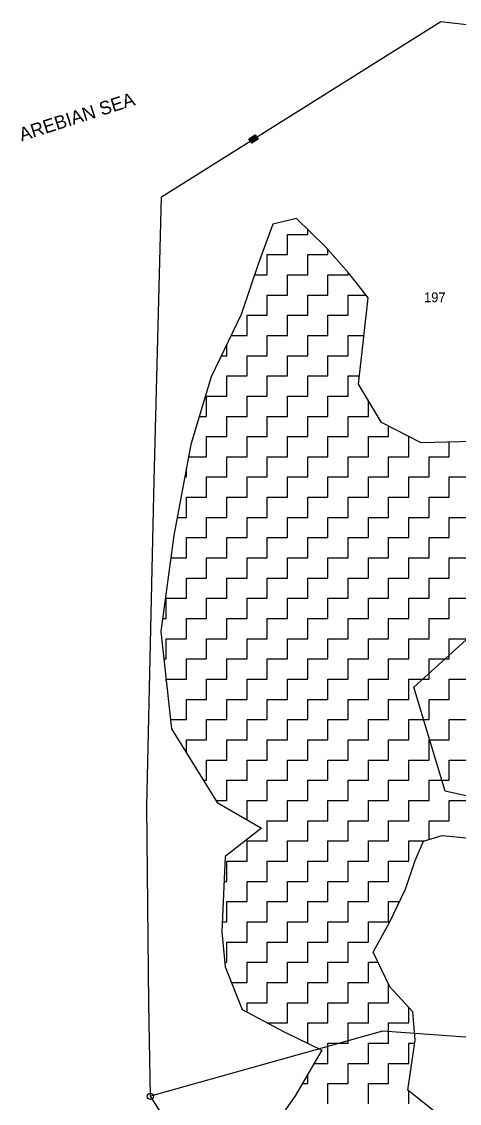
# Model space of a CAD drawing. Header units: metres. Extents: x 317022 to 318987, y 1871527 to 1873424.
# Drawn here: x 317057.2 to 317227.5, y 1872386.5 to 1872807.2 of the extents above; entities that cross this region are included whole.
import ezdxf

# ---------------------------------------------------------------- set-up
doc = ezdxf.new("R2010")
doc.units = ezdxf.units.M
for name, color, linetype in [('POLY_HATCH', 12, 'Continuous'), ('POLY_PARCEL', 6, 'Continuous'), ('TEXT_MAPOUT', 7, 'Continuous'), ('TEXT_PARCEL', 7, 'Continuous'), ('V_BOUND_LINE', 7, 'Continuous')]:
    doc.layers.add(name, color=color, linetype=linetype)
doc.styles.add('TEXT_MAP', font='')
doc.styles.get('TEXT_MAP').set_extended_font_data('Kruti Dev 050')

msp = doc.modelspace()

# ---------------------------------------------------------------- hatches: boundary and pattern name
msp.add_hatch(color=256).paths.add_polyline_path([(317145.61, 1872761.63), (317146.68, 1872759.92), (317149.15, 1872761.47), (317148.08, 1872763.18)])

# ---------------------------------------------------------------- linework, layer by layer
msp.add_lwpolyline([(317149.15, 1872761.47), (317146.68, 1872759.92), (317145.61, 1872761.63), (317148.08, 1872763.18)], close=True)
msp.add_circle((317107.27, 1872389.24), 1.25)
at = {"layer": 'POLY_HATCH'}
for p, q in [((317154.96, 1872728.4), (317149.35, 1872713.26)), ((317164.15, 1872730.67), (317154.96, 1872728.4)), ((317175.25, 1872719.82), (317164.15, 1872730.67)), ((317184.44, 1872709.44), (317175.25, 1872719.82)), ((317149.35, 1872713.26), (317142.55, 1872693.34)), ((317191.96, 1872699.78), (317184.44, 1872709.44)), ((317188.26, 1872666.27), (317191.96, 1872699.78)), ((317142.55, 1872693.34), (317130.98, 1872669.13)), ((317130.98, 1872669.13), (317122.98, 1872642.78)), ((317197.21, 1872651.36), (317188.26, 1872666.27)), ((317212.6, 1872643.37), (317197.21, 1872651.36)), ((317232.77, 1872643.97), (317212.6, 1872643.37)), ((317122.98, 1872642.78), (317116.42, 1872607.36)), ((317116.42, 1872607.36), (317111.29, 1872570.03)), ((317111.29, 1872570.03), (317115.46, 1872532.22)), ((317115.46, 1872532.22), (317133.24, 1872503.48)), ((317133.24, 1872503.48), (317150.55, 1872493.58)), ((317150.55, 1872493.58), (317136.35, 1872482.49)), ((317210.22, 1872480.94), (317213.44, 1872488.45)), ((317213.44, 1872488.45), (317220.72, 1872490.72)), ((317220.72, 1872490.72), (317231.58, 1872489.65)), ((317136.35, 1872482.49), (317135.03, 1872453.27)), ((317206.52, 1872469.85), (317210.22, 1872480.94)), ((317200.43, 1872457.09), (317206.52, 1872469.85)), ((317193.87, 1872445.28), (317200.43, 1872457.09)), ((317135.03, 1872453.27), (317136.35, 1872439.56)), ((317200.43, 1872431.81), (317193.87, 1872445.28)), ((317136.35, 1872439.56), (317142.91, 1872422.98)), ((317209.38, 1872422.15), (317200.43, 1872431.81)), ((317142.91, 1872422.98), (317159.26, 1872414.28)), ((317210.22, 1872411.06), (317209.38, 1872422.15)), ((317159.26, 1872414.28), (317173.94, 1872407.24)), ((317207.47, 1872391.62), (317210.22, 1872411.06)), ((317173.94, 1872407.24), (317163.56, 1872389.47)), ((317222.15, 1872379.81), (317207.47, 1872391.62)), ((317163.56, 1872389.47), (317151.98, 1872372.89))]:
    msp.add_line(p, q, dxfattribs=at)
at = {"layer": 'POLY_HATCH', "linetype": 'Continuous'}
for p, q in [((317160.6, 1872724.49), (317168.47, 1872724.49)), ((317160.6, 1872716.63), (317160.6, 1872724.49)), ((317168.47, 1872724.49), (317168.47, 1872726.45)), ((317152.74, 1872716.63), (317160.6, 1872716.63)), ((317152.74, 1872708.77), (317152.74, 1872716.63)), ((317168.47, 1872716.63), (317176.33, 1872716.63)), ((317168.47, 1872708.77), (317168.47, 1872716.63)), ((317176.33, 1872716.63), (317176.33, 1872718.6)), ((317147.82, 1872708.77), (317152.74, 1872708.77)), ((317160.6, 1872708.77), (317168.47, 1872708.77)), ((317160.6, 1872700.9), (317160.6, 1872708.77)), ((317176.33, 1872708.77), (317184.2, 1872708.77)), ((317176.33, 1872700.9), (317176.33, 1872708.77)), ((317184.2, 1872708.77), (317184.2, 1872709.72)), ((317152.74, 1872700.9), (317160.6, 1872700.9)), ((317152.74, 1872693.04), (317152.74, 1872700.9)), ((317168.47, 1872700.9), (317176.33, 1872700.9)), ((317168.47, 1872693.04), (317168.47, 1872700.9)), ((317184.2, 1872700.9), (317191.09, 1872700.9)), ((317184.2, 1872693.04), (317184.2, 1872700.9)), ((317144.87, 1872693.04), (317152.74, 1872693.04)), ((317144.87, 1872685.17), (317144.87, 1872693.04)), ((317160.6, 1872693.04), (317168.47, 1872693.04)), ((317160.6, 1872685.17), (317160.6, 1872693.04)), ((317176.33, 1872693.04), (317184.2, 1872693.04)), ((317176.33, 1872685.17), (317176.33, 1872693.04)), ((317138.65, 1872685.17), (317144.87, 1872685.17)), ((317152.74, 1872685.17), (317160.6, 1872685.17)), ((317152.74, 1872677.31), (317152.74, 1872685.17)), ((317168.47, 1872685.17), (317176.33, 1872685.17)), ((317168.47, 1872677.31), (317168.47, 1872685.17)), ((317184.2, 1872685.17), (317190.35, 1872685.17)), ((317184.2, 1872677.31), (317184.2, 1872685.17)), ((317137.01, 1872677.31), (317137.01, 1872681.75)), ((317134.89, 1872677.31), (317137.01, 1872677.31)), ((317144.87, 1872677.31), (317152.74, 1872677.31)), ((317144.87, 1872669.44), (317144.87, 1872677.31)), ((317160.6, 1872677.31), (317168.47, 1872677.31)), ((317160.6, 1872669.44), (317160.6, 1872677.31)), ((317176.33, 1872677.31), (317184.2, 1872677.31)), ((317176.33, 1872669.44), (317176.33, 1872677.31)), ((317137.01, 1872669.44), (317144.87, 1872669.44)), ((317137.01, 1872661.58), (317137.01, 1872669.44)), ((317152.74, 1872669.44), (317160.6, 1872669.44)), ((317152.74, 1872661.58), (317152.74, 1872669.44)), ((317168.47, 1872669.44), (317176.33, 1872669.44)), ((317168.47, 1872661.58), (317168.47, 1872669.44)), ((317184.2, 1872669.44), (317188.61, 1872669.44)), ((317184.2, 1872661.58), (317184.2, 1872669.44)), ((317129.14, 1872661.58), (317137.01, 1872661.58)), ((317129.14, 1872653.71), (317129.14, 1872661.58)), ((317144.87, 1872661.58), (317152.74, 1872661.58)), ((317144.87, 1872653.71), (317144.87, 1872661.58)), ((317160.6, 1872661.58), (317168.47, 1872661.58)), ((317160.6, 1872653.71), (317160.6, 1872661.58)), ((317176.33, 1872661.58), (317184.2, 1872661.58)), ((317176.33, 1872653.71), (317176.33, 1872661.58)), ((317192.06, 1872653.71), (317192.06, 1872659.94)), ((317126.3, 1872653.71), (317129.14, 1872653.71)), ((317137.01, 1872653.71), (317144.87, 1872653.71)), ((317137.01, 1872645.85), (317137.01, 1872653.71)), ((317152.74, 1872653.71), (317160.6, 1872653.71)), ((317152.74, 1872645.85), (317152.74, 1872653.71)), ((317168.47, 1872653.71), (317176.33, 1872653.71)), ((317168.47, 1872645.85), (317168.47, 1872653.71)), ((317184.2, 1872653.71), (317192.06, 1872653.71)), ((317184.2, 1872645.85), (317184.2, 1872653.71)), ((317199.93, 1872645.85), (317199.93, 1872649.95)), ((317129.14, 1872645.85), (317137.01, 1872645.85)), ((317129.14, 1872637.99), (317129.14, 1872645.85)), ((317144.87, 1872645.85), (317152.74, 1872645.85)), ((317144.87, 1872637.99), (317144.87, 1872645.85)), ((317160.6, 1872645.85), (317168.47, 1872645.85)), ((317160.6, 1872637.99), (317160.6, 1872645.85)), ((317176.33, 1872645.85), (317184.2, 1872645.85)), ((317176.33, 1872637.99), (317176.33, 1872645.85)), ((317192.06, 1872645.85), (317199.93, 1872645.85)), ((317192.06, 1872637.99), (317192.06, 1872645.85)), ((317207.79, 1872645.85), (317207.83, 1872645.85)), ((317207.79, 1872637.99), (317207.79, 1872645.85)), ((317223.52, 1872637.99), (317223.52, 1872643.69)), ((317122.09, 1872637.99), (317129.14, 1872637.99)), ((317137.01, 1872637.99), (317144.87, 1872637.99)), ((317137.01, 1872630.12), (317137.01, 1872637.99)), ((317152.74, 1872637.99), (317160.6, 1872637.99)), ((317152.74, 1872630.12), (317152.74, 1872637.99)), ((317168.47, 1872637.99), (317176.33, 1872637.99)), ((317168.47, 1872630.12), (317168.47, 1872637.99)), ((317184.2, 1872637.99), (317192.06, 1872637.99)), ((317184.2, 1872630.12), (317184.2, 1872637.99)), ((317199.93, 1872637.99), (317207.79, 1872637.99)), ((317199.93, 1872630.12), (317199.93, 1872637.99)), ((317215.65, 1872637.99), (317223.52, 1872637.99)), ((317215.65, 1872630.12), (317215.65, 1872637.99)), ((317121.28, 1872630.12), (317121.28, 1872633.6)), ((317120.64, 1872630.12), (317121.28, 1872630.12)), ((317129.14, 1872630.12), (317137.01, 1872630.12)), ((317129.14, 1872622.26), (317129.14, 1872630.12)), ((317144.87, 1872630.12), (317152.74, 1872630.12)), ((317144.87, 1872622.26), (317144.87, 1872630.12)), ((317160.6, 1872630.12), (317168.47, 1872630.12)), ((317160.6, 1872622.26), (317160.6, 1872630.12)), ((317176.33, 1872630.12), (317184.2, 1872630.12)), ((317176.33, 1872622.26), (317176.33, 1872630.12)), ((317192.06, 1872630.12), (317199.93, 1872630.12)), ((317192.06, 1872622.26), (317192.06, 1872630.12)), ((317207.79, 1872630.12), (317215.65, 1872630.12)), ((317207.79, 1872622.26), (317207.79, 1872630.12)), ((317223.52, 1872630.12), (317231.38, 1872630.12)), ((317223.52, 1872622.26), (317223.52, 1872630.12)), ((317121.28, 1872622.26), (317129.14, 1872622.26)), ((317121.28, 1872614.39), (317121.28, 1872622.26)), ((317137.01, 1872622.26), (317144.87, 1872622.26)), ((317137.01, 1872614.39), (317137.01, 1872622.26)), ((317152.74, 1872622.26), (317160.6, 1872622.26)), ((317152.74, 1872614.39), (317152.74, 1872622.26)), ((317168.47, 1872622.26), (317176.33, 1872622.26)), ((317168.47, 1872614.39), (317168.47, 1872622.26)), ((317184.2, 1872622.26), (317192.06, 1872622.26)), ((317184.2, 1872614.39), (317184.2, 1872622.26)), ((317199.93, 1872622.26), (317207.79, 1872622.26)), ((317199.93, 1872614.39), (317199.93, 1872622.26)), ((317215.65, 1872622.26), (317223.52, 1872622.26)), ((317215.65, 1872614.39), (317215.65, 1872622.26)), ((317117.72, 1872614.39), (317121.28, 1872614.39)), ((317129.14, 1872614.39), (317137.01, 1872614.39)), ((317129.14, 1872606.53), (317129.14, 1872614.39)), ((317144.87, 1872614.39), (317152.74, 1872614.39)), ((317144.87, 1872606.53), (317144.87, 1872614.39)), ((317160.6, 1872614.39), (317168.47, 1872614.39)), ((317160.6, 1872606.53), (317160.6, 1872614.39)), ((317176.33, 1872614.39), (317184.2, 1872614.39)), ((317176.33, 1872606.53), (317176.33, 1872614.39)), ((317192.06, 1872614.39), (317199.93, 1872614.39)), ((317192.06, 1872606.53), (317192.06, 1872614.39)), ((317207.79, 1872614.39), (317215.65, 1872614.39)), ((317207.79, 1872606.53), (317207.79, 1872614.39)), ((317223.52, 1872614.39), (317231.38, 1872614.39)), ((317223.52, 1872606.53), (317223.52, 1872614.39)), ((317121.28, 1872606.53), (317129.14, 1872606.53)), ((317121.28, 1872598.66), (317121.28, 1872606.53)), ((317137.01, 1872606.53), (317144.87, 1872606.53)), ((317137.01, 1872598.66), (317137.01, 1872606.53)), ((317152.74, 1872606.53), (317160.6, 1872606.53)), ((317152.74, 1872598.66), (317152.74, 1872606.53)), ((317168.47, 1872606.53), (317176.33, 1872606.53)), ((317168.47, 1872598.66), (317168.47, 1872606.53)), ((317184.2, 1872606.53), (317192.06, 1872606.53)), ((317184.2, 1872598.66), (317184.2, 1872606.53)), ((317199.93, 1872606.53), (317207.79, 1872606.53)), ((317199.93, 1872598.66), (317199.93, 1872606.53)), ((317215.65, 1872606.53), (317223.52, 1872606.53)), ((317215.65, 1872598.66), (317215.65, 1872606.53)), ((317115.22, 1872598.66), (317121.28, 1872598.66)), ((317129.14, 1872598.66), (317137.01, 1872598.66)), ((317129.14, 1872590.8), (317129.14, 1872598.66)), ((317144.87, 1872598.66), (317152.74, 1872598.66)), ((317144.87, 1872590.8), (317144.87, 1872598.66)), ((317160.6, 1872598.66), (317168.47, 1872598.66)), ((317160.6, 1872590.8), (317160.6, 1872598.66)), ((317176.33, 1872598.66), (317184.2, 1872598.66)), ((317176.33, 1872590.8), (317176.33, 1872598.66)), ((317192.06, 1872598.66), (317199.93, 1872598.66)), ((317192.06, 1872590.8), (317192.06, 1872598.66)), ((317207.79, 1872598.66), (317215.65, 1872598.66)), ((317207.79, 1872590.8), (317207.79, 1872598.66)), ((317223.52, 1872598.66), (317231.38, 1872598.66)), ((317223.52, 1872590.8), (317223.52, 1872598.66)), ((317121.28, 1872590.8), (317129.14, 1872590.8)), ((317121.28, 1872582.93), (317121.28, 1872590.8)), ((317137.01, 1872590.8), (317144.87, 1872590.8)), ((317137.01, 1872582.93), (317137.01, 1872590.8)), ((317152.74, 1872590.8), (317160.6, 1872590.8)), ((317152.74, 1872582.93), (317152.74, 1872590.8)), ((317168.47, 1872590.8), (317176.33, 1872590.8)), ((317168.47, 1872582.93), (317168.47, 1872590.8)), ((317184.2, 1872590.8), (317192.06, 1872590.8)), ((317184.2, 1872582.93), (317184.2, 1872590.8)), ((317199.93, 1872590.8), (317207.79, 1872590.8)), ((317199.93, 1872582.93), (317199.93, 1872590.8)), ((317215.65, 1872590.8), (317223.52, 1872590.8)), ((317215.65, 1872582.93), (317215.65, 1872590.8)), ((317113.42, 1872582.93), (317121.28, 1872582.93)), ((317113.42, 1872575.07), (317113.42, 1872582.93)), ((317129.14, 1872582.93), (317137.01, 1872582.93)), ((317129.14, 1872575.07), (317129.14, 1872582.93)), ((317144.87, 1872582.93), (317152.74, 1872582.93)), ((317144.87, 1872575.07), (317144.87, 1872582.93)), ((317160.6, 1872582.93), (317168.47, 1872582.93)), ((317160.6, 1872575.07), (317160.6, 1872582.93)), ((317176.33, 1872582.93), (317184.2, 1872582.93)), ((317176.33, 1872575.07), (317176.33, 1872582.93)), ((317192.06, 1872582.93), (317199.93, 1872582.93)), ((317192.06, 1872575.07), (317192.06, 1872582.93)), ((317207.79, 1872582.93), (317215.65, 1872582.93)), ((317207.79, 1872575.07), (317207.79, 1872582.93)), ((317223.52, 1872582.93), (317231.38, 1872582.93)), ((317223.52, 1872575.07), (317223.52, 1872582.93)), ((317111.98, 1872575.07), (317113.42, 1872575.07)), ((317121.28, 1872575.07), (317129.14, 1872575.07)), ((317121.28, 1872567.2), (317121.28, 1872575.07)), ((317137.01, 1872575.07), (317144.87, 1872575.07)), ((317137.01, 1872567.2), (317137.01, 1872575.07)), ((317152.74, 1872575.07), (317160.6, 1872575.07)), ((317152.74, 1872567.2), (317152.74, 1872575.07)), ((317168.47, 1872575.07), (317176.33, 1872575.07)), ((317168.47, 1872567.2), (317168.47, 1872575.07)), ((317184.2, 1872575.07), (317192.06, 1872575.07)), ((317184.2, 1872567.2), (317184.2, 1872575.07)), ((317199.93, 1872575.07), (317207.79, 1872575.07)), ((317199.93, 1872567.2), (317199.93, 1872575.07)), ((317215.65, 1872575.07), (317223.52, 1872575.07)), ((317215.65, 1872567.2), (317215.65, 1872575.07)), ((317113.42, 1872567.2), (317121.28, 1872567.2)), ((317113.42, 1872559.34), (317113.42, 1872567.2)), ((317129.14, 1872567.2), (317137.01, 1872567.2)), ((317129.14, 1872559.34), (317129.14, 1872567.2)), ((317144.87, 1872567.2), (317152.74, 1872567.2)), ((317144.87, 1872559.34), (317144.87, 1872567.2)), ((317160.6, 1872567.2), (317168.47, 1872567.2)), ((317160.6, 1872559.34), (317160.6, 1872567.2)), ((317176.33, 1872567.2), (317184.2, 1872567.2)), ((317176.33, 1872559.34), (317176.33, 1872567.2)), ((317192.06, 1872567.2), (317199.93, 1872567.2)), ((317192.06, 1872559.34), (317192.06, 1872567.2)), ((317207.79, 1872567.2), (317215.65, 1872567.2)), ((317207.79, 1872559.34), (317207.79, 1872567.2)), ((317223.52, 1872567.2), (317231.38, 1872567.2)), ((317223.52, 1872559.34), (317223.52, 1872567.2)), ((317112.47, 1872559.34), (317113.42, 1872559.34)), ((317121.28, 1872559.34), (317129.14, 1872559.34)), ((317121.28, 1872551.48), (317121.28, 1872559.34)), ((317137.01, 1872559.34), (317144.87, 1872559.34)), ((317137.01, 1872551.48), (317137.01, 1872559.34)), ((317152.74, 1872559.34), (317160.6, 1872559.34)), ((317152.74, 1872551.48), (317152.74, 1872559.34)), ((317168.47, 1872559.34), (317176.33, 1872559.34)), ((317168.47, 1872551.48), (317168.47, 1872559.34)), ((317184.2, 1872559.34), (317192.06, 1872559.34)), ((317184.2, 1872551.48), (317184.2, 1872559.34)), ((317199.93, 1872559.34), (317207.79, 1872559.34)), ((317199.93, 1872551.48), (317199.93, 1872559.34)), ((317215.65, 1872559.34), (317223.52, 1872559.34)), ((317215.65, 1872551.48), (317215.65, 1872559.34)), ((317113.42, 1872551.48), (317121.28, 1872551.48)), ((317113.42, 1872550.75), (317113.42, 1872551.48)), ((317129.14, 1872551.48), (317137.01, 1872551.48)), ((317129.14, 1872543.61), (317129.14, 1872551.48)), ((317144.87, 1872551.48), (317152.74, 1872551.48)), ((317144.87, 1872543.61), (317144.87, 1872551.48)), ((317160.6, 1872551.48), (317168.47, 1872551.48)), ((317160.6, 1872543.61), (317160.6, 1872551.48)), ((317176.33, 1872551.48), (317184.2, 1872551.48)), ((317176.33, 1872543.61), (317176.33, 1872551.48)), ((317192.06, 1872551.48), (317199.93, 1872551.48)), ((317192.06, 1872543.61), (317192.06, 1872551.48)), ((317207.79, 1872551.48), (317215.65, 1872551.48)), ((317207.79, 1872543.61), (317207.79, 1872551.48)), ((317223.52, 1872551.48), (317231.38, 1872551.48)), ((317223.52, 1872543.61), (317223.52, 1872551.48)), ((317121.28, 1872543.61), (317129.14, 1872543.61)), ((317121.28, 1872535.75), (317121.28, 1872543.61)), ((317137.01, 1872543.61), (317144.87, 1872543.61)), ((317137.01, 1872535.75), (317137.01, 1872543.61)), ((317152.74, 1872543.61), (317160.6, 1872543.61)), ((317152.74, 1872535.75), (317152.74, 1872543.61)), ((317168.47, 1872543.61), (317176.33, 1872543.61)), ((317168.47, 1872535.75), (317168.47, 1872543.61)), ((317184.2, 1872543.61), (317192.06, 1872543.61)), ((317184.2, 1872535.75), (317184.2, 1872543.61)), ((317199.93, 1872543.61), (317207.79, 1872543.61)), ((317199.93, 1872535.75), (317199.93, 1872543.61)), ((317215.65, 1872543.61), (317223.52, 1872543.61)), ((317215.65, 1872535.75), (317215.65, 1872543.61)), ((317115.07, 1872535.75), (317121.28, 1872535.75)), ((317129.14, 1872535.75), (317137.01, 1872535.75)), ((317129.14, 1872527.88), (317129.14, 1872535.75)), ((317144.87, 1872535.75), (317152.74, 1872535.75)), ((317144.87, 1872527.88), (317144.87, 1872535.75)), ((317160.6, 1872535.75), (317168.47, 1872535.75)), ((317160.6, 1872527.88), (317160.6, 1872535.75)), ((317176.33, 1872535.75), (317184.2, 1872535.75)), ((317176.33, 1872527.88), (317176.33, 1872535.75)), ((317192.06, 1872535.75), (317199.93, 1872535.75)), ((317192.06, 1872527.88), (317192.06, 1872535.75)), ((317207.79, 1872535.75), (317215.65, 1872535.75)), ((317207.79, 1872527.88), (317207.79, 1872535.75)), ((317223.52, 1872535.75), (317231.38, 1872535.75)), ((317223.52, 1872527.88), (317223.52, 1872535.75)), ((317121.28, 1872527.88), (317129.14, 1872527.88)), ((317121.28, 1872522.82), (317121.28, 1872527.88)), ((317137.01, 1872527.88), (317144.87, 1872527.88)), ((317137.01, 1872520.02), (317137.01, 1872527.88)), ((317152.74, 1872527.88), (317160.6, 1872527.88)), ((317152.74, 1872520.02), (317152.74, 1872527.88)), ((317168.47, 1872527.88), (317176.33, 1872527.88)), ((317168.47, 1872520.02), (317168.47, 1872527.88)), ((317184.2, 1872527.88), (317192.06, 1872527.88)), ((317184.2, 1872520.02), (317184.2, 1872527.88)), ((317199.93, 1872527.88), (317207.79, 1872527.88)), ((317199.93, 1872520.02), (317199.93, 1872527.88)), ((317215.65, 1872527.88), (317223.52, 1872527.88)), ((317215.65, 1872520.02), (317215.65, 1872527.88)), ((317129.14, 1872520.02), (317137.01, 1872520.02)), ((317129.14, 1872512.15), (317129.14, 1872520.02)), ((317144.87, 1872520.02), (317152.74, 1872520.02)), ((317144.87, 1872512.15), (317144.87, 1872520.02)), ((317160.6, 1872520.02), (317168.47, 1872520.02)), ((317160.6, 1872512.15), (317160.6, 1872520.02)), ((317176.33, 1872520.02), (317184.2, 1872520.02)), ((317176.33, 1872512.15), (317176.33, 1872520.02)), ((317192.06, 1872520.02), (317199.93, 1872520.02)), ((317192.06, 1872512.15), (317192.06, 1872520.02)), ((317207.79, 1872520.02), (317215.65, 1872520.02)), ((317207.79, 1872512.15), (317207.79, 1872520.02)), ((317223.52, 1872520.02), (317231.38, 1872520.02)), ((317223.52, 1872512.15), (317223.52, 1872520.02)), ((317127.88, 1872512.15), (317129.14, 1872512.15)), ((317137.01, 1872512.15), (317144.87, 1872512.15)), ((317137.01, 1872504.29), (317137.01, 1872512.15)), ((317152.74, 1872512.15), (317160.6, 1872512.15)), ((317152.74, 1872504.29), (317152.74, 1872512.15)), ((317168.47, 1872512.15), (317176.33, 1872512.15)), ((317168.47, 1872504.29), (317168.47, 1872512.15)), ((317184.2, 1872512.15), (317192.06, 1872512.15)), ((317184.2, 1872504.29), (317184.2, 1872512.15)), ((317199.93, 1872512.15), (317207.79, 1872512.15)), ((317199.93, 1872504.29), (317199.93, 1872512.15)), ((317215.65, 1872512.15), (317223.52, 1872512.15)), ((317215.65, 1872504.29), (317215.65, 1872512.15)), ((317132.74, 1872504.29), (317137.01, 1872504.29)), ((317144.87, 1872504.29), (317152.74, 1872504.29)), ((317144.87, 1872496.83), (317144.87, 1872504.29)), ((317160.6, 1872504.29), (317168.47, 1872504.29)), ((317160.6, 1872496.42), (317160.6, 1872504.29)), ((317176.33, 1872504.29), (317184.2, 1872504.29)), ((317176.33, 1872496.42), (317176.33, 1872504.29)), ((317192.06, 1872504.29), (317199.93, 1872504.29)), ((317192.06, 1872496.42), (317192.06, 1872504.29)), ((317207.79, 1872504.29), (317215.65, 1872504.29)), ((317207.79, 1872496.42), (317207.79, 1872504.29)), ((317223.52, 1872504.29), (317231.38, 1872504.29)), ((317223.52, 1872496.42), (317223.52, 1872504.29)), ((317152.74, 1872496.42), (317160.6, 1872496.42)), ((317152.74, 1872488.56), (317152.74, 1872496.42)), ((317168.47, 1872496.42), (317176.33, 1872496.42)), ((317168.47, 1872488.56), (317168.47, 1872496.42)), ((317184.2, 1872496.42), (317192.06, 1872496.42)), ((317184.2, 1872488.56), (317184.2, 1872496.42)), ((317199.93, 1872496.42), (317207.79, 1872496.42)), ((317199.93, 1872488.56), (317199.93, 1872496.42)), ((317215.65, 1872496.42), (317223.52, 1872496.42)), ((317215.65, 1872489.14), (317215.65, 1872496.42)), ((317144.87, 1872488.56), (317152.74, 1872488.56)), ((317144.87, 1872480.7), (317144.87, 1872488.56)), ((317160.6, 1872488.56), (317168.47, 1872488.56)), ((317160.6, 1872480.7), (317160.6, 1872488.56)), ((317176.33, 1872488.56), (317184.2, 1872488.56)), ((317176.33, 1872480.7), (317176.33, 1872488.56)), ((317192.06, 1872488.56), (317199.93, 1872488.56)), ((317192.06, 1872480.7), (317192.06, 1872488.56)), ((317207.79, 1872488.56), (317213.78, 1872488.56)), ((317207.79, 1872480.7), (317207.79, 1872488.56)), ((317137.01, 1872480.7), (317144.87, 1872480.7)), ((317137.01, 1872472.83), (317137.01, 1872480.7)), ((317152.74, 1872480.7), (317160.6, 1872480.7)), ((317152.74, 1872472.83), (317152.74, 1872480.7)), ((317168.47, 1872480.7), (317176.33, 1872480.7)), ((317168.47, 1872472.83), (317168.47, 1872480.7)), ((317184.2, 1872480.7), (317192.06, 1872480.7)), ((317184.2, 1872472.83), (317184.2, 1872480.7)), ((317199.93, 1872480.7), (317207.79, 1872480.7)), ((317199.93, 1872472.83), (317199.93, 1872480.7)), ((317135.91, 1872472.83), (317137.01, 1872472.83)), ((317144.87, 1872472.83), (317152.74, 1872472.83)), ((317144.87, 1872464.97), (317144.87, 1872472.83)), ((317160.6, 1872472.83), (317168.47, 1872472.83)), ((317160.6, 1872464.97), (317160.6, 1872472.83)), ((317176.33, 1872472.83), (317184.2, 1872472.83)), ((317176.33, 1872464.97), (317176.33, 1872472.83)), ((317192.06, 1872472.83), (317199.93, 1872472.83)), ((317192.06, 1872464.97), (317192.06, 1872472.83)), ((317137.01, 1872464.97), (317144.87, 1872464.97)), ((317137.01, 1872457.1), (317137.01, 1872464.97)), ((317152.74, 1872464.97), (317160.6, 1872464.97)), ((317152.74, 1872457.1), (317152.74, 1872464.97)), ((317168.47, 1872464.97), (317176.33, 1872464.97)), ((317168.47, 1872457.1), (317168.47, 1872464.97)), ((317184.2, 1872464.97), (317192.06, 1872464.97)), ((317184.2, 1872457.1), (317184.2, 1872464.97)), ((317199.93, 1872464.97), (317204.19, 1872464.97)), ((317199.93, 1872457.1), (317199.93, 1872464.97)), ((317135.21, 1872457.1), (317137.01, 1872457.1)), ((317144.87, 1872457.1), (317152.74, 1872457.1)), ((317144.87, 1872449.24), (317144.87, 1872457.1)), ((317160.6, 1872457.1), (317168.47, 1872457.1)), ((317160.6, 1872449.24), (317160.6, 1872457.1)), ((317176.33, 1872457.1), (317184.2, 1872457.1)), ((317176.33, 1872449.24), (317176.33, 1872457.1)), ((317192.06, 1872457.1), (317199.93, 1872457.1)), ((317192.06, 1872449.24), (317192.06, 1872457.1)), ((317137.01, 1872449.24), (317144.87, 1872449.24)), ((317137.01, 1872441.37), (317137.01, 1872449.24)), ((317152.74, 1872449.24), (317160.6, 1872449.24)), ((317152.74, 1872441.37), (317152.74, 1872449.24)), ((317168.47, 1872449.24), (317176.33, 1872449.24)), ((317168.47, 1872441.37), (317168.47, 1872449.24)), ((317184.2, 1872449.24), (317192.06, 1872449.24)), ((317184.2, 1872441.37), (317184.2, 1872449.24)), ((317136.17, 1872441.37), (317137.01, 1872441.37)), ((317144.87, 1872441.37), (317152.74, 1872441.37)), ((317144.87, 1872433.51), (317144.87, 1872441.37)), ((317160.6, 1872441.37), (317168.47, 1872441.37)), ((317160.6, 1872433.51), (317160.6, 1872441.37)), ((317176.33, 1872441.37), (317184.2, 1872441.37)), ((317176.33, 1872433.51), (317176.33, 1872441.37)), ((317192.06, 1872441.37), (317195.77, 1872441.37)), ((317192.06, 1872433.51), (317192.06, 1872441.37)), ((317138.74, 1872433.51), (317144.87, 1872433.51)), ((317152.74, 1872433.51), (317160.6, 1872433.51)), ((317152.74, 1872425.64), (317152.74, 1872433.51)), ((317168.47, 1872433.51), (317176.33, 1872433.51)), ((317168.47, 1872425.64), (317168.47, 1872433.51)), ((317184.2, 1872433.51), (317192.06, 1872433.51)), ((317184.2, 1872425.64), (317184.2, 1872433.51)), ((317199.93, 1872425.64), (317199.93, 1872432.84)), ((317144.87, 1872425.64), (317152.74, 1872425.64)), ((317144.87, 1872421.94), (317144.87, 1872425.64)), ((317160.6, 1872425.64), (317168.47, 1872425.64)), ((317160.6, 1872417.78), (317160.6, 1872425.64)), ((317176.33, 1872425.64), (317184.2, 1872425.64)), ((317176.33, 1872417.78), (317176.33, 1872425.64)), ((317192.06, 1872425.64), (317199.93, 1872425.64)), ((317192.06, 1872417.78), (317192.06, 1872425.64)), ((317207.79, 1872417.78), (317207.79, 1872423.86)), ((317152.74, 1872417.78), (317160.6, 1872417.78)), ((317152.74, 1872417.75), (317152.74, 1872417.78)), ((317168.47, 1872417.78), (317176.33, 1872417.78)), ((317168.47, 1872409.91), (317168.47, 1872417.78)), ((317184.2, 1872417.78), (317192.06, 1872417.78)), ((317184.2, 1872409.91), (317184.2, 1872417.78)), ((317199.93, 1872417.78), (317207.79, 1872417.78)), ((317199.93, 1872409.91), (317199.93, 1872417.78)), ((317168.36, 1872409.91), (317168.47, 1872409.91)), ((317176.33, 1872409.91), (317184.2, 1872409.91)), ((317176.33, 1872402.05), (317176.33, 1872409.91)), ((317192.06, 1872409.91), (317199.93, 1872409.91)), ((317192.06, 1872402.05), (317192.06, 1872409.91)), ((317207.79, 1872409.91), (317210.06, 1872409.91)), ((317207.79, 1872402.05), (317207.79, 1872409.91)), ((317170.91, 1872402.05), (317176.33, 1872402.05)), ((317184.2, 1872402.05), (317192.06, 1872402.05)), ((317184.2, 1872394.19), (317184.2, 1872402.05)), ((317199.93, 1872402.05), (317207.79, 1872402.05)), ((317199.93, 1872394.19), (317199.93, 1872402.05)), ((317168.47, 1872394.19), (317168.47, 1872397.88)), ((317166.31, 1872394.19), (317168.47, 1872394.19)), ((317176.33, 1872394.19), (317184.2, 1872394.19)), ((317176.33, 1872386.32), (317176.33, 1872394.19)), ((317192.06, 1872394.19), (317199.93, 1872394.19)), ((317192.06, 1872386.32), (317192.06, 1872394.19)), ((317207.79, 1872394.19), (317207.83, 1872394.19)), ((317207.79, 1872393.87), (317207.79, 1872394.19)), ((317207.79, 1872386.32), (317207.79, 1872391.36))]:
    msp.add_line(p, q, dxfattribs=at)
at = {"layer": 'POLY_PARCEL'}
for p, q in [((317209.7, 1872548.31), (317288.07, 1872619.44)), ((317221.88, 1872507.96), (317209.7, 1872548.31)), ((317286.91, 1872493.4), (317221.88, 1872507.96)), ((317197.6, 1872414.64), (317107.27, 1872389.24)), ((317251.85, 1872410.55), (317197.6, 1872414.64))]:
    msp.add_line(p, q, dxfattribs=at)
at = {"layer": 'V_BOUND_LINE'}
for p, q in [((317111.62, 1872739.14), (317220.29, 1872807.23)), ((317220.29, 1872807.23), (317389.53, 1872787.74)), ((317108.81, 1872628.75), (317111.62, 1872739.14)), ((317105.91, 1872501.93), (317108.81, 1872628.75)), ((317106.68, 1872425.24), (317105.91, 1872501.93)), ((317107.27, 1872389.24), (317106.68, 1872425.24)), ((317129.33, 1872355.11), (317107.27, 1872389.24))]:
    msp.add_line(p, q, dxfattribs=at)

# ---------------------------------------------------------------- texts
at = {"layer": 'TEXT_MAPOUT'}
msp.add_text('AREBIAN SEA', height=5.243, rotation=17.7337, dxfattribs=at).set_placement((317057.19, 1872760.62))
at = {"layer": 'TEXT_PARCEL', "style": 'TEXT_MAP'}
msp.add_text('197', height=3.775, dxfattribs=at).set_placement((317213.68, 1872698.12))

doc.saveas('drawing.dxf')
